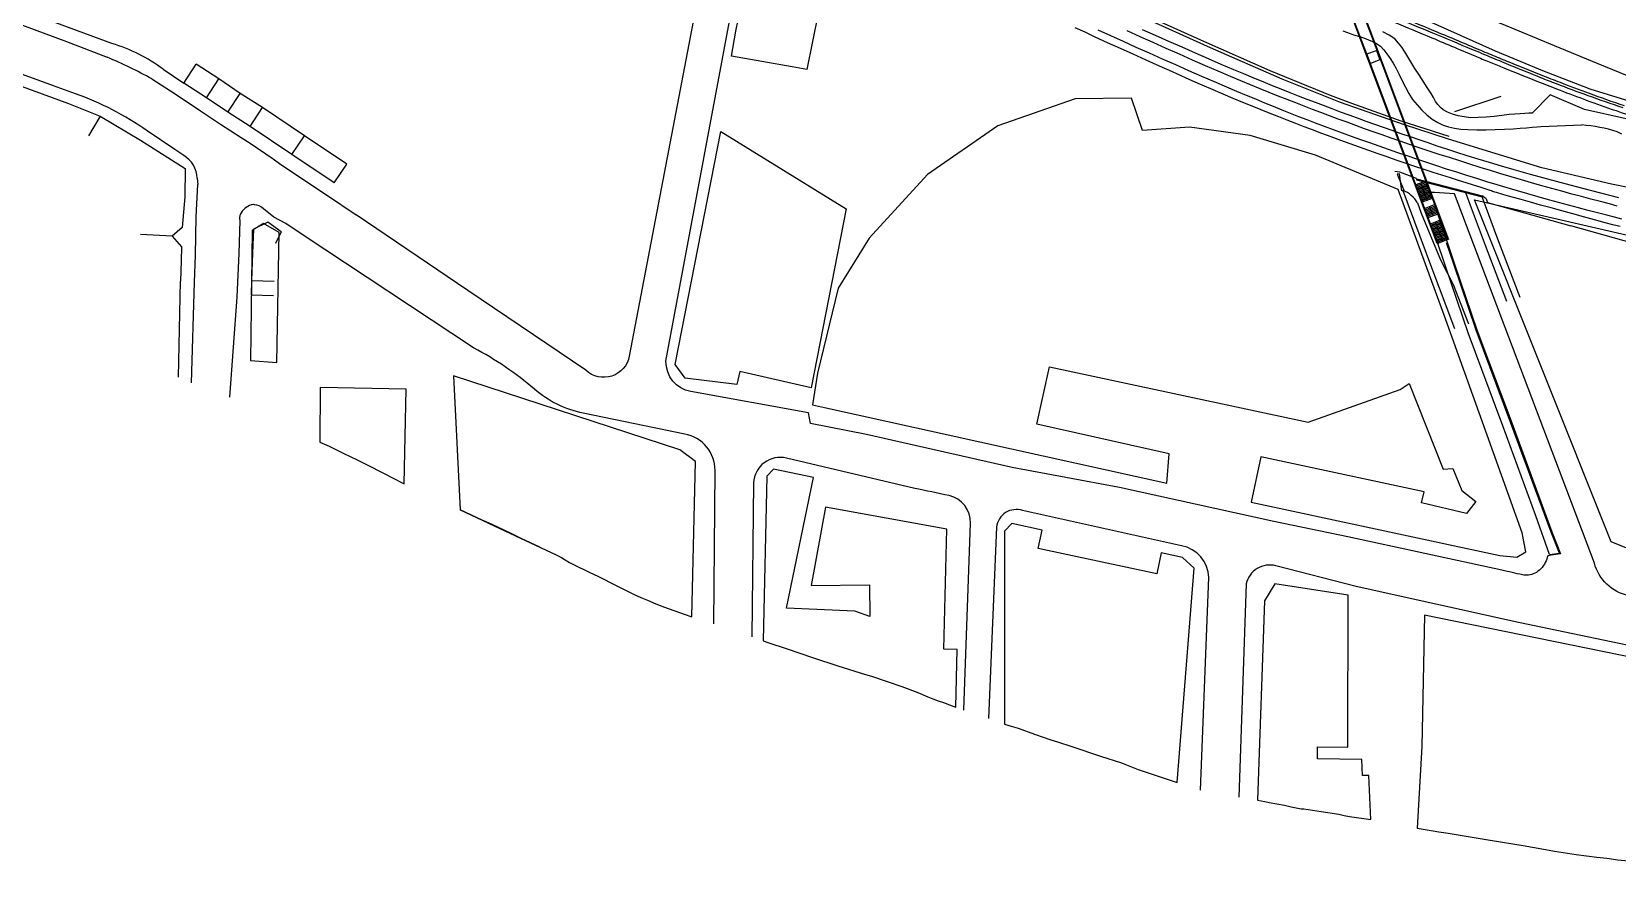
# Model space of a CAD drawing. Header units: metres. Extents: x 320405 to 332543, y 7395686 to 7410003.
# Drawn here: x 326062.8 to 326414.9, y 7397212.5 to 7397398.7 of the extents above; entities that cross this region are included whole.
import ezdxf

# ---------------------------------------------------------------- set-up
doc = ezdxf.new("R2010")
doc.units = ezdxf.units.M
doc.header["$LTSCALE"] = 10
doc.header["$MEASUREMENT"] = 0
doc.linetypes.add('CONTINUO', pattern=[0])
doc.linetypes.add('DASHDOT', pattern=[1, 0.5, -0.25, 0, -0.25])
for name, color, linetype in [('Ciclovia', 45, 'Continuous'), ('Edificações', 30, 'Continuous'), ('T-ALAMBRADO', 30, 'CERCA_ALA'), ('T-ALINHAMENTOINDEFINIDO', 45, 'DASHDOT'), ('T-CERCA-ARAME', 252, 'CERCA_AR'), ('T-ESCADA', 45, 'CONTINUO'), ('T-GUIA', 230, 'Continuous'), ('T-MURETA', 45, 'CONTINUO'), ('T-MURO', 30, 'CONTINUO'), ('T-PASSEIO', 45, 'CONTINUO'), ('T-PORTAO', 45, 'CONTINUO'), ('T-TAPUME', 252, 'CERCA_MAD'), ('T-TRILHO', 20, 'CONTINUO'), ('Vias Primárias', 230, 'Continuous')]:
    doc.layers.add(name, color=color, linetype=linetype)
doc.styles.get("Standard").update_dxf_attribs({"font": 'arial.ttf'})
doc.linetypes.add('CERCA_ALA', pattern='A,0.5,-0.1,["XX",Standard,S=0.1,R=0,X=-0.1,Y=-0.05],0', length=0.6)
doc.linetypes.add('CERCA_AR', pattern='A,0.5,-0.1,["X",Standard,S=0.1,R=0,X=-0.1,Y=-0.05],0', length=0.6)
doc.linetypes.add('CERCA_MAD', pattern='A,0.5,-0.1,["//",Standard,S=0.1,R=0,X=-0.1,Y=-0.05],-0.1', length=0.7)

# ---------------------------------------------------------------- blocks, each defined once
blk = doc.blocks.new('topografia ÁGUA BRANCA - LAPA_X')
at = {"layer": 'T-ALAMBRADO', "linetype": 'CONTINUO', "ltscale": 5, "flags": 128}
for points in [[(153756.01, 253214.09), (153735.24, 253220.44)], [(153771.49, 253210.54), (153756.01, 253214.09)], [(153782.84, 253208.22), (153771.49, 253210.54)]]:
    blk.add_lwpolyline(points, dxfattribs=at)
at = {"layer": 'T-ALINHAMENTOINDEFINIDO', "linetype": 'Continuous', "ltscale": 5, "flags": 128}
for points in [[(153753.8, 253226.26), (153753.08, 253226.22), (153752.21, 253226.17), (153751.18, 253226.11), (153750.01, 253226.03), (153748.69, 253225.94), (153747.07, 253225.73), (153745.36, 253225.52), (153743.61, 253225.35), (153741.86, 253225.23), (153740.16, 253225.19), (153738.72, 253225.37), (153737.39, 253225.64), (153736.17, 253226), (153735.06, 253226.45), (153734.09, 253226.97), (153733.44, 253227.5), (153732.89, 253228.12), (153732.38, 253228.83), (153731.89, 253229.65), (153731.37, 253230.59), (153730.53, 253231.88), (153729.63, 253233.27), (153728.71, 253234.7), (153727.78, 253236.15), (153726.87, 253237.56), (153726.21, 253238.72), (153725.56, 253239.8), (153724.88, 253240.82), (153724.14, 253241.77), (153723.31, 253242.66), (153722.03, 253243.5), (153720.67, 253244.28)], [(153711.77, 253244.42), (153712.59, 253244.12), (153713.38, 253243.85), (153714.14, 253243.6), (153714.91, 253243.35), (153715.68, 253243.09), (153716.57, 253242.81), (153717.47, 253242.49), (153718.37, 253242.1), (153719.25, 253241.62), (153720.11, 253241.05), (153720.85, 253240.26), (153721.56, 253239.35), (153722.26, 253238.35), (153722.94, 253237.26), (153723.62, 253236.08), (153724.29, 253234.75), (153724.97, 253233.37), (153725.68, 253231.97), (153726.45, 253230.59), (153727.28, 253229.24), (153728.27, 253228.02), (153729.33, 253226.87), (153730.46, 253225.83), (153731.64, 253224.9), (153732.87, 253224.1), (153734.05, 253223.56), (153735.29, 253223.15), (153736.6, 253222.86), (153738.02, 253222.67), (153739.55, 253222.56), (153741.53, 253222.51), (153743.58, 253222.53), (153745.64, 253222.58), (153747.67, 253222.68), (153749.61, 253222.79), (153751.19, 253222.9), (153752.61, 253223), (153753.86, 253223.11), (153754.91, 253223.21), (153755.77, 253223.29)]]:
    blk.add_lwpolyline(points, dxfattribs=at)
at = {"layer": 'T-CERCA-ARAME', "ltscale": 5, "flags": 128}
blk.add_lwpolyline([(153736.63, 253226.55), (153746.91, 253230)], dxfattribs=at)
at = {"layer": 'T-ESCADA', "ltscale": 5}
for p, q in [((153730.24, 253211.1), (153728.01, 253210.26)), ((153730.35, 253210.8), (153728.13, 253209.96)), ((153730.46, 253210.53), (153728.23, 253209.69)), ((153730.56, 253210.25), (153728.33, 253209.42)), ((153730.66, 253209.98), (153728.44, 253209.15)), ((153730.76, 253209.71), (153728.54, 253208.87)), ((153730.87, 253209.44), (153728.64, 253208.6)), ((153730.97, 253209.17), (153728.74, 253208.33)), ((153730.57, 253206.85), (153729.13, 253210.68)), ((153729.13, 253210.68), (153729.14, 253210.46)), ((153729.13, 253210.68), (153729.27, 253210.51)), ((153731.07, 253208.9), (153728.84, 253208.06)), ((153731.18, 253208.63), (153728.95, 253207.79)), ((153731.28, 253208.36), (153729.05, 253207.52)), ((153731.38, 253208.09), (153729.15, 253207.25)), ((153731.49, 253207.82), (153729.25, 253206.97)), ((153731.59, 253207.54), (153729.35, 253206.7)), ((153731.69, 253207.27), (153729.46, 253206.43)), ((153729.98, 253205.05), (153732.21, 253205.91)), ((153730.08, 253204.76), (153732.33, 253205.61)), ((153730.19, 253204.47), (153732.44, 253205.32)), ((153730.3, 253204.17), (153732.55, 253205.03)), ((153730.41, 253203.88), (153732.66, 253204.74)), ((153730.52, 253203.59), (153732.77, 253204.45)), ((153730.63, 253203.3), (153732.88, 253204.15)), ((153730.75, 253203.01), (153732.99, 253203.86)), ((153731.86, 253203.43), (153731.08, 253205.47)), ((153731.08, 253205.47), (153731.09, 253205.25)), ((153731.08, 253205.47), (153731.22, 253205.3)), ((153731.26, 253201.64), (153733.51, 253202.49)), ((153731.36, 253201.37), (153733.62, 253202.22)), ((153731.47, 253201.1), (153733.72, 253201.95)), ((153731.57, 253200.82), (153733.82, 253201.68)), ((153731.67, 253200.55), (153733.92, 253201.41)), ((153731.78, 253200.28), (153734.03, 253201.14)), ((153731.88, 253200.01), (153734.13, 253200.87)), ((153731.98, 253199.74), (153734.23, 253200.6)), ((153732.09, 253199.47), (153734.34, 253200.33)), ((153732.19, 253199.2), (153734.44, 253200.05)), ((153732.29, 253198.93), (153734.54, 253199.78)), ((153734.03, 253197.71), (153732.38, 253202.06)), ((153732.38, 253202.06), (153732.39, 253201.84)), ((153732.38, 253202.06), (153732.52, 253201.89)), ((153732.4, 253198.66), (153734.65, 253199.51)), ((153732.5, 253198.38), (153734.75, 253199.24)), ((153732.6, 253198.11), (153734.85, 253198.97)), ((153732.71, 253197.84), (153734.96, 253198.7)), ((153732.81, 253197.57), (153735.06, 253198.43)), ((153735.17, 253198.13), (153732.9, 253197.3))]:
    blk.add_line(p, q, dxfattribs=at)
at = {"layer": 'T-GUIA', "ltscale": 5, "flags": 128}
for points in [[(153773.78, 253221.61), (153772.73, 253222.16)], [(153474.3, 253215.58), (153476.02, 253214.38)], [(153728.42, 253206.29), (153729.24, 253204)], [(153739.03, 253208.62), (153740.79, 253204)], [(153729.24, 253204), (153733.52, 253193.67)], [(153740.79, 253204), (153743.41, 253196.91)], [(153743.41, 253196.91), (153748.22, 253184.48)], [(153733.52, 253193.67), (153736.39, 253188.16)], [(153736.39, 253188.16), (153739.78, 253179.46)]]:
    blk.add_lwpolyline(points, dxfattribs=at)
at = {"layer": 'T-GUIA', "ltscale": 5}
blk.add_arc((153723.2, 253203.32), 6, 29.6521, 71.0452, dxfattribs=at)
at = {"layer": 'T-MURETA', "ltscale": 5, "flags": 128}
for points in [[(153732.9, 253197.3), (153722.06, 253226.08), (153717.47, 253238.29), (153711.47, 253254.1), (153706.68, 253266.7), (153700.12, 253284.15), (153694.46, 253299.03), (153677.13, 253304.35)], [(153678.08, 253307.41), (153696.05, 253301.85), (153702.35, 253284.99), (153709.79, 253265.28), (153713.64, 253255.05), (153719.68, 253239.18), (153724.3, 253226.9), (153730.24, 253211.1), (153735.17, 253198.13)], [(153678.13, 253307.56), (153696.17, 253301.97), (153702.49, 253285.04), (153709.93, 253265.34), (153713.78, 253255.11), (153719.82, 253239.23), (153724.44, 253226.95), (153730.38, 253211.15), (153735.31, 253198.18)], [(153732.75, 253197.24), (153721.92, 253226.02), (153717.33, 253238.24), (153711.33, 253254.05), (153706.54, 253266.64), (153699.98, 253284.1), (153694.35, 253298.91), (153677.08, 253304.2)], [(153728.2, 253211.63), (153742.76, 253207.86)], [(153728.2, 253211.63), (153728.2, 253211.43)], [(153728.2, 253211.43), (153742.74, 253207.66)]]:
    blk.add_lwpolyline(points, dxfattribs=at)
at = {"layer": 'T-MURETA'}
for points in [[(153742.76, 253207.86), (153742.74, 253207.66)], [(153743.63, 253207.18), (153742.76, 253207.86)]]:
    blk.add_lwpolyline(points, dxfattribs=at)
at = {"layer": 'T-MURO', "flags": 128}
for points in [[(153438.45, 253241.13), (153429.42, 253244.48), (153420.01, 253247.95), (153416.17, 253249.39), (153403.31, 253254.2), (153390.23, 253259.07), (153379.69, 253262.79), (153363.41, 253268.87)], [(153449.86, 253235.45), (153454.46, 253232.37)], [(153454.46, 253232.37), (153457.15, 253236.58)], [(153490.66, 253214.48), (153481.22, 253220.75), (153471.93, 253226.96), (153466.98, 253230.12), (153462.24, 253233.33), (153457.15, 253236.58)], [(153414.25, 253221.58), (153414.94, 253232.87), (153428.87, 253227.77), (153435.86, 253224.98)], [(153487.89, 253210.31), (153478.44, 253216.59), (153469.2, 253222.77), (153464.23, 253225.94), (153459.49, 253229.15), (153454.46, 253232.37)], [(153459.49, 253229.15), (153462.24, 253233.33)], [(153464.23, 253225.94), (153466.98, 253230.12)], [(153469.2, 253222.77), (153471.93, 253226.96)], [(153435.86, 253224.98), (153433.32, 253220.67)], [(153478.44, 253216.59), (153481.22, 253220.75)], [(153487.89, 253210.31), (153490.66, 253214.48)], [(153451.94, 253198.36), (153444.91, 253198.76)], [(153476.12, 253199.37), (153473.14, 253201.55), (153469.94, 253199.97), (153469.73, 253194.62), (153469.54, 253188.6), (153469.44, 253185.41)], [(153476.12, 253199.37), (153474.82, 253196.8)], [(153451.94, 253198.36), (153454, 253196.03), (153453.91, 253192.9), (153453.75, 253188.42)], [(153469.54, 253188.6), (153474.54, 253188.44)], [(153469.44, 253185.41), (153474.44, 253185.25)]]:
    blk.add_lwpolyline(points, dxfattribs=at)
at = {"layer": 'T-MURO', "ltscale": 5}
for points in [[(153635.34, 253263.07), (153642.08, 253259.99), (153655.56, 253253.63), (153670.58, 253246.66), (153680.81, 253242.09), (153695.53, 253235.61), (153708.99, 253230.14), (153713.71, 253228.39), (153724.67, 253224.49), (153735.31, 253221.11)], [(153682.36, 253240.66), (153661.07, 253250.23)], [(153698.28, 253233.66), (153682.36, 253240.66)], [(153711.24, 253228.51), (153698.28, 253233.66)], [(153725.23, 253223.71), (153711.24, 253228.51)], [(153735.24, 253220.44), (153725.23, 253223.71)], [(153743.63, 253207.18), (153743.96, 253206.41)], [(153743.96, 253206.41), (153752.17, 253204.11)], [(153752.17, 253204.11), (153762.49, 253201.24)], [(153779.08, 253196.61), (153762.49, 253201.24)]]:
    blk.add_lwpolyline(points, dxfattribs=at)
at = {"layer": 'T-MURO'}
blk.add_lwpolyline([(153723.38, 253213.3), (153724.41, 253213.16), (153728.07, 253211.8)], dxfattribs=at)
at = {"layer": 'T-MURO', "ltscale": 5, "flags": 128}
for points in [[(153725.15, 253209), (153731.54, 253191.91)], [(153746.27, 253198.22), (153742.74, 253207.66)], [(153751.24, 253185.29), (153746.27, 253198.22)], [(153731.54, 253191.91), (153736.7, 253178.42)]]:
    blk.add_lwpolyline(points, dxfattribs=at)
at = {"layer": 'T-MURO'}
blk.add_arc((153428.53, 253206.92), 35.62, 53.2246, 73.8294, dxfattribs=at)
at = {"layer": 'T-PASSEIO', "ltscale": 5}
for points in [[(153713.46, 253263.82), (153718.83, 253264.42), (153722.38, 253254.85), (153746.93, 253246.15), (153758.65, 253241.27), (153768.41, 253237.28), (153783.41, 253231.16), (153790.4, 253228.83), (153811.65, 253224.79), (153825.25, 253223.09), (153824.93, 253220.16), (153822.09, 253220.92), (153821.56, 253218.78), (153809.88, 253220.5), (153789.17, 253224.88), (153782.57, 253226.71), (153766.66, 253231.57), (153756.15, 253235.64), (153745.65, 253239.98), (153717.33, 253252.71)], [(153717.12, 253239.34), (153719.23, 253240.12), (153720, 253238.02), (153717.89, 253237.24)]]:
    blk.add_lwpolyline(points, close=True, dxfattribs=at)
blk.add_lwpolyline([(153851.05, 253211.88), (153850.91, 253211.3), (153846.22, 253211.98), (153832.97, 253213.65), (153822.91, 253214.52), (153810.95, 253215.51), (153798.35, 253218.5), (153786.15, 253221.26), (153774.72, 253225.02), (153765.46, 253227.1), (153757.8, 253230.35), (153753.8, 253226.26)], dxfattribs=at)
at = {"layer": 'T-PASSEIO', "ltscale": 5, "flags": 128}
blk.add_lwpolyline([(153755.77, 253223.29), (153764.85, 253223.65)], dxfattribs=at)
at = {"layer": 'T-PASSEIO', "ltscale": 5}
blk.add_arc((153762.14, 253187.69), 36.06, 72.9122, 85.6813, dxfattribs=at)
at = {"layer": 'T-PORTAO', "ltscale": 5, "flags": 128}
blk.add_lwpolyline([(153724.38, 253212.74), (153723.9, 253212.61), (153725.39, 253209.06), (153724.91, 253208.93)], close=True, dxfattribs=at)
at = {"layer": 'T-TAPUME', "flags": 128}
blk.add_lwpolyline([(153435.86, 253224.98), (153444.85, 253219.7), (153454.74, 253213.43), (153454.67, 253207.16), (153454.09, 253200.3), (153451.94, 253198.36)], dxfattribs=at)
at = {"layer": 'T-TRILHO', "ltscale": 5}
for points in [[(153773.39, 253201.1), (153771.77, 253201.51), (153770.1, 253201.95), (153767.72, 253202.59), (153765.3, 253203.24), (153762.87, 253203.9), (153760.45, 253204.56), (153758.07, 253205.21), (153755.75, 253205.85), (153753.52, 253206.47), (153751.4, 253207.06), (153749.41, 253207.62), (153747.59, 253208.13), (153746.9, 253208.32), (153746.35, 253208.47), (153745.93, 253208.59), (153745.6, 253208.69), (153745.32, 253208.78), (153745.07, 253208.86), (153744.81, 253208.95), (153744.5, 253209.06), (153744.12, 253209.19), (153743.63, 253209.36), (153742.28, 253209.77), (153740.8, 253210.23), (153739.2, 253210.73), (153737.49, 253211.27), (153735.69, 253211.83), (153733.81, 253212.43), (153731.86, 253213.06), (153729.84, 253213.71), (153727.78, 253214.38), (153725.68, 253215.08), (153723.68, 253215.76), (153721.66, 253216.46), (153719.62, 253217.17), (153717.56, 253217.89), (153715.49, 253218.62), (153713.41, 253219.37), (153711.33, 253220.13), (153709.24, 253220.89), (153707.15, 253221.66), (153705.07, 253222.44), (153703.21, 253223.14), (153701.34, 253223.85), (153699.46, 253224.57), (153697.56, 253225.3), (153695.63, 253226.06), (153693.66, 253226.85), (153691.65, 253227.67), (153689.57, 253228.52), (153687.43, 253229.41), (153685.21, 253230.34), (153682.48, 253231.52), (153679.68, 253232.73), (153676.83, 253233.98), (153673.94, 253235.26), (153671.03, 253236.55), (153668.12, 253237.85), (153665.22, 253239.15), (153662.36, 253240.44), (153659.53, 253241.72), (153656.78, 253242.98), (153654.52, 253244.02), (153652.34, 253245.03)], [(153772.77, 253205.66), (153771.04, 253206.11), (153769, 253206.63), (153766.91, 253207.17), (153764.79, 253207.73), (153762.63, 253208.31), (153760.45, 253208.9), (153758.23, 253209.51), (153755.99, 253210.14), (153753.74, 253210.77), (153751.46, 253211.42), (153749.18, 253212.09), (153746.89, 253212.77), (153744.6, 253213.47), (153742.31, 253214.17), (153740.03, 253214.89), (153737.75, 253215.61), (153735.48, 253216.33), (153733.23, 253217.06), (153730.99, 253217.79), (153728.78, 253218.53), (153726.59, 253219.26), (153724.55, 253219.95), (153722.53, 253220.65), (153720.54, 253221.34), (153718.56, 253222.03), (153716.6, 253222.73), (153714.65, 253223.43), (153712.72, 253224.14), (153710.78, 253224.85), (153708.85, 253225.57), (153706.92, 253226.3), (153705.07, 253226.99), (153703.2, 253227.69), (153701.32, 253228.41), (153699.4, 253229.16), (153697.45, 253229.92), (153695.45, 253230.71), (153693.4, 253231.54), (153691.29, 253232.4), (153689.12, 253233.29), (153686.86, 253234.24), (153684.1, 253235.42), (153681.28, 253236.64), (153678.4, 253237.89), (153675.49, 253239.17), (153672.56, 253240.45), (153669.64, 253241.75), (153666.73, 253243.05), (153663.86, 253244.33)], [(153773.77, 253202.74), (153772.13, 253203.16), (153770.45, 253203.6), (153768.39, 253204.13), (153766.29, 253204.68), (153764.13, 253205.24), (153761.94, 253205.83), (153759.72, 253206.43), (153757.47, 253207.04), (153755.2, 253207.67), (153752.91, 253208.32), (153750.6, 253208.97), (153748.3, 253209.64), (153746.05, 253210.31), (153743.8, 253211), (153741.56, 253211.69), (153739.32, 253212.39), (153737.09, 253213.09), (153734.86, 253213.81), (153732.65, 253214.52), (153730.45, 253215.25), (153728.27, 253215.97), (153726.1, 253216.7), (153724, 253217.41), (153721.92, 253218.12), (153719.86, 253218.84), (153717.8, 253219.56), (153715.77, 253220.28), (153713.74, 253221.01), (153711.73, 253221.74), (153709.73, 253222.48), (153707.73, 253223.22), (153705.74, 253223.97), (153703.9, 253224.67), (153702.05, 253225.37), (153700.19, 253226.1), (153698.3, 253226.84), (153696.39, 253227.6), (153694.43, 253228.39), (153692.43, 253229.21), (153690.36, 253230.06), (153688.22, 253230.95), (153686.01, 253231.89), (153683.26, 253233.07), (153680.45, 253234.29), (153677.58, 253235.54), (153674.67, 253236.81), (153671.75, 253238.1), (153668.82, 253239.4), (153665.91, 253240.7), (153663.04, 253241.98), (153660.21, 253243.26), (153657.46, 253244.5)], [(153773.13, 253207.47), (153769.14, 253208.49), (153765.14, 253209.53), (153761.19, 253210.57), (153757.3, 253211.61), (153753.51, 253212.63), (153749.85, 253213.64), (153747.03, 253214.45), (153744.36, 253215.24), (153741.83, 253216.01), (153739.41, 253216.76), (153737.1, 253217.49), (153734.9, 253218.2), (153732.77, 253218.9), (153730.72, 253219.59), (153728.74, 253220.27), (153726.8, 253220.95), (153724.77, 253221.63), (153722.78, 253222.31), (153720.82, 253222.99), (153718.88, 253223.67), (153716.96, 253224.35), (153715.06, 253225.04), (153713.17, 253225.73), (153711.28, 253226.42), (153709.4, 253227.13), (153707.51, 253227.84), (153705.68, 253228.52), (153703.83, 253229.22), (153701.96, 253229.94), (153700.06, 253230.68), (153698.12, 253231.45), (153696.13, 253232.24), (153694.08, 253233.06), (153691.98, 253233.93), (153689.8, 253234.83), (153687.54, 253235.77), (153684.76, 253236.96), (153681.92, 253238.19), (153679.02, 253239.45), (153676.09, 253240.73), (153673.14, 253242.03), (153670.19, 253243.33), (153667.27, 253244.63)]]:
    blk.add_lwpolyline(points, dxfattribs=at)
for points in [[(153774.04, 253227.44, -0.007768), (153766.25, 253230.14, -0.002841), (153759.2, 253232.75, -0.005741), (153755.73, 253234.11, -0.000802), (153749.16, 253236.77, -0.001283), (153745.05, 253238.46, -0.000247), (153740.42, 253240.38, 0.000132), (153731.77, 253243.96, 0.000612), (153715.1, 253250.83, 0.008204), (153713.85, 253251.32, 0.010091), (153713.61, 253251.41, -0.006808), (153713.25, 253251.53, -0.011901), (153711.89, 253252.05, -0.001766), (153702.88, 253255.82, -0.00175), (153692.7, 253260.15, -0.003156), (153687.08, 253262.6, -0.006309), (153682.82, 253264.56, -0.005417), (153677.91, 253266.96, -0.006491), (153671.57, 253270.24, -0.006872), (153665.67, 253273.51, -0.001767), (153663.24, 253274.9, 0.000434), (153653.39, 253280.61, 0.002321), (153649.74, 253282.69, 0.00114), (153642.28, 253286.89)], [(153642.57, 253287.42, -0.001666), (153650.04, 253283.24, -0.003359), (153653.73, 253281.12, -0.000637), (153663.31, 253275.53, 0.002384), (153665.87, 253274.04, 0.007228), (153672.44, 253270.41, 0.00844), (153678.16, 253267.47, 0.0051), (153682.93, 253265.18, 0.005592), (153687.33, 253263.18, 0.001989), (153692.13, 253261.09, 0.00088), (153703.01, 253256.43, 0.001973), (153712.3, 253252.51, 0.016741), (153713.41, 253252.09, 0.018368), (153713.75, 253251.99, -0.018828), (153714.09, 253251.88, -0.014804), (153715.61, 253251.31, -0.00136), (153731.9, 253244.58, -0.000468), (153741.47, 253240.58, 0.001207), (153745.18, 253239.03, 0.002254), (153748.6, 253237.64, 0.001053), (153755.94, 253234.7, 0.003739), (153760.01, 253233.11, 0.002375), (153766.44, 253230.7, 0.009082), (153774.26, 253227.97, 0.008986)], [(153714.53, 253249.98, -0.001363), (153731.52, 253242.94, -0.000515), (153741.58, 253238.73, 0.001699), (153744.63, 253237.46, 0.002725), (153747.54, 253236.28, 0.001003), (153755.46, 253233.13, 0.002773), (153760.01, 253231.36, 0.002178), (153765.84, 253229.17, 0.00951), (153772.44, 253226.85, 0.006704), (153781.9, 253223.88, 0.00414)]]:
    blk.add_lwpolyline(points, format="xyb", dxfattribs=at)
at = {"layer": 'Vias Primárias', "ltscale": 5, "flags": 128}
for points in [[(153430.38, 253229.99), (153425.52, 253231.73), (153415.56, 253235.34), (153407.71, 253238.25), (153395.43, 253242.9), (153386.62, 253246.11), (153362.23, 253255), (153355.97, 253257.42), (153335.48, 253264.89), (153332.1, 253266.14)], [(153362.15, 253265.94), (153374.8, 253261.27), (153387.48, 253256.64), (153402.89, 253251), (153415.26, 253246.46), (153418.61, 253245.16), (153428.39, 253241.56), (153437.4, 253238.08)], [(153447.32, 253233.29), (153452.54, 253229.96), (153458.15, 253226.23), (153462.63, 253223.3), (153467.2, 253220.3), (153469.18, 253219.04), (153474.3, 253215.58)], [(153454.43, 253216.3), (153452.47, 253217.66), (153446.31, 253221.78)], [(153476.02, 253214.38), (153486.18, 253207.6), (153492.77, 253203.22)], [(153456.9, 253188.2), (153457.08, 253194.18), (153457.26, 253202.69), (153457.62, 253209.87)], [(153457.41, 253211.26), (153457.62, 253209.87)], [(153480.97, 253198.67), (153477.12, 253201.23), (153474.45, 253202.68), (153472.16, 253204.52)], [(153466.89, 253201.89), (153466.74, 253194.58), (153466.29, 253184.91)]]:
    blk.add_lwpolyline(points, dxfattribs=at)
at = {"layer": 'Vias Primárias', "ltscale": 5}
for centre, radius, start, end in [((153404.45, 253157.18), 87.35, 60.6072, 67.8357), ((153406.73, 253164.55), 69.58, 55.3261, 70.1306), ((153451.47, 253211.14), 5.94, 1.1166, 60.126), ((153469.77, 253202.29), 2.91, 160.372, 187.89), ((153471.01, 253201.13), 4.52, 110.5284, 151.8528), ((153469.91, 253203.33), 2.09, 83.5112, 103.5073), ((153469.98, 253202.3), 3.11, 45.6115, 86.8191)]:
    blk.add_arc(centre, radius, start, end, dxfattribs=at)

msp = doc.modelspace()

# ---------------------------------------------------------------- linework, layer by layer
at = {"layer": 'Ciclovia'}
msp.add_lwpolyline([(326399.86, 7397282.61), (326396.77, 7397291.19), (326389.47, 7397311.2), (326381.75, 7397331.83), (326376.8, 7397346.48), (326374.73, 7397352.58)], dxfattribs=at)
msp.add_lwpolyline([(326399.86, 7397282.61, 0.004594), (326402.02, 7397282.95), (326400.18, 7397287.59), (326391.25, 7397311.83), (326383.52, 7397332.46), (326378.58, 7397347.08), (326376.96, 7397351.88)], format="xyb", dxfattribs=at)
at = {"layer": 'Edificações'}
for points in [[(326231.67, 7397390.9), (326218.18, 7397393.29), (326219.16, 7397398.84), (326223.33, 7397419.08), (326225.12, 7397418.71), (326227.55, 7397430.5), (326251.37, 7397418.95), (326250.5, 7397413.6), (326240, 7397415.3), (326234.92, 7397390.34)], [(326238.89, 7397315.25), (326314.87, 7397298.48), (326315.37, 7397304.98), (326285.99, 7397311.6), (326288.85, 7397324.32), (326346.27, 7397312.06), (326366.66, 7397319.3), (326368.66, 7397320.59), (326376.23, 7397301.6), (326378.34, 7397301.73), (326380.38, 7397296.84), (326383.48, 7397294.42), (326381.41, 7397291.76), (326371.39, 7397294.11), (326371.97, 7397296.57), (326335.72, 7397304.34), (326333.56, 7397294.25), (326388.82, 7397282.41), (326392.59, 7397282.03), (326394.57, 7397283.26), (326393.77, 7397287.47), (326376.43, 7397335.79), (326366.24, 7397363.68), (326347.91, 7397371.3), (326333.4, 7397375.7), (326319.89, 7397377.5), (326309.45, 7397376.81), (326307.05, 7397384.01), (326294.54, 7397383.81), (326277.33, 7397377.81), (326261.71, 7397367), (326248.8, 7397352.88), (326241.88, 7397341.76), (326237.28, 7397322.89), (326236.17, 7397315.84)], [(326235.91, 7397319.64), (326220.06, 7397323.29), (326219.38, 7397320.38), (326207.93, 7397321.81), (326205.68, 7397324.84), (326215.83, 7397376.6), (326243.66, 7397359.38)], [(326500, 7397271.11), (326455.07, 7397271.6), (326447.66, 7397271.77), (326413.53, 7397285.46), (326383.21, 7397361.41), (326457.56, 7397344.23), (326489.03, 7397339.62), (326495.79, 7397294.81)], [(326117.25, 7397325.31), (326117.78, 7397354.16), (326114.32, 7397356.15), (326111.8, 7397354.58), (326111.39, 7397325.72)], [(326209.41, 7397268.77), (326210.22, 7397303.3), (326206.71, 7397305.89), (326156.5, 7397322.28), (326157.94, 7397292.59), (326175.67, 7397284.25), (326171.53, 7397286.19), (326169.28, 7397287.27), (326165.04, 7397289.28), (326163.23, 7397290.11), (326162.85, 7397290.29), (326157.94, 7397292.55), (326166.8, 7397288.42), (326179.26, 7397282.56), (326180.44, 7397281.95), (326181.3, 7397281.44), (326182.25, 7397280.86), (326184.02, 7397279.99), (326185.71, 7397279.19), (326186.59, 7397278.73), (326188.68, 7397277.78), (326192.62, 7397275.76), (326196.57, 7397273.74), (326198.07, 7397273.11), (326199.57, 7397272.47), (326201.44, 7397271.72), (326203.32, 7397270.96), (326207.69, 7397269.39)], [(326145.54, 7397298.33), (326145.97, 7397319.37), (326126.89, 7397319.75), (326126.77, 7397307.55), (326128.87, 7397306.66), (326131.99, 7397305.17), (326135.11, 7397303.68), (326136.87, 7397302.8), (326138.62, 7397301.92), (326139.62, 7397301.39), (326141.24, 7397300.57), (326142.95, 7397299.66)], [(326267.98, 7397248.75), (326268.29, 7397261.52), (326265.37, 7397261.6), (326266.03, 7397288.28), (326239.07, 7397293.17), (326235.92, 7397275.77), (326248.84, 7397275.91), (326248.92, 7397268.88), (326245.56, 7397270.09), (326230.43, 7397270.75), (326236.45, 7397299.75), (326227.54, 7397301.6), (326226.02, 7397300.03), (326225.23, 7397263.49), (326226.3, 7397263.12), (326230.58, 7397261.67), (326236.18, 7397259.78), (326241.78, 7397257.89), (326247.93, 7397255.96), (326249.32, 7397255.64), (326256, 7397253.33), (326259.57, 7397251.99), (326261.78, 7397251.02), (326262.9, 7397250.56), (326264.07, 7397250.16), (326265.25, 7397249.76), (326266.61, 7397249.25)], [(326360.16, 7397223.76), (326359.73, 7397233.59), (326358.32, 7397233.53), (326358.16, 7397237.12), (326348.29, 7397237.27), (326348.33, 7397239.95), (326355.07, 7397239.85), (326355.14, 7397273.64), (326338.85, 7397276.14), (326336.56, 7397272.34), (326335, 7397228.06), (326336.6, 7397227.78), (326337.59, 7397227.6), (326340.99, 7397226.99), (326342.49, 7397226.58), (326344.66, 7397226.2), (326345.25, 7397226.13), (326349.17, 7397225.54), (326353.08, 7397224.95), (326354.25, 7397224.71), (326355.42, 7397224.47)]]:
    msp.add_lwpolyline(points, close=True, dxfattribs=at)
for points in [[(326095.4, 7397322.02), (326095.84, 7397343.35)], [(326308.52, 7397234.92), (326317.17, 7397232.04), (326320.96, 7397279.62), (326318.33, 7397281.98), (326313.6, 7397283), (326312.61, 7397278.35), (326286.29, 7397283.98), (326287.16, 7397288.05), (326280.43, 7397289.49), (326278.83, 7397287.81), (326278.8, 7397244.96), (326280.31, 7397244.53), (326281.82, 7397244.1), (326285.48, 7397242.78), (326289.14, 7397241.45), (326290.6, 7397241.02), (326293.77, 7397239.97), (326300.14, 7397237.88), (326304.8, 7397236.4), (326306.66, 7397235.66), (326308.52, 7397234.92)], [(326427.05, 7397213.7), (326434.45, 7397213.02), (326433.39, 7397256.64), (326372.07, 7397269.16), (326371.49, 7397240.01), (326370.48, 7397221.88), (326373.59, 7397221.33), (326375.29, 7397221.06), (326377.33, 7397220.76), (326386.68, 7397219.22), (326393.98, 7397217.99), (326398.16, 7397217.27), (326400.97, 7397216.79), (326402.83, 7397216.44), (326405.73, 7397216), (326410.35, 7397215.44), (326412.56, 7397215.2), (326415.01, 7397214.84), (326417.27, 7397214.63), (326418.86, 7397214.52), (326419.99, 7397214.31), (326420.59, 7397214.24), (326423.82, 7397213.97), (326427.05, 7397213.7)]]:
    msp.add_lwpolyline(points, dxfattribs=at)
at = {"layer": 'Vias Primárias'}
for points in [[(326213.33, 7397422.37, -0.083039), (326213.27, 7397419.62), (326195.51, 7397326.7, -0.589832), (326185.87, 7397323.54), (326159.63, 7397341.3), (326134.88, 7397358.09)], [(326417.4, 7397273.53, -0.28989), (326409.81, 7397280.74), (326378.73, 7397362.76), (326374.32, 7397362.99), (326373.39, 7397363.04), (326378.77, 7397347.14), (326383.71, 7397332.53), (326391.44, 7397311.9), (326400.36, 7397287.66), (326402.3, 7397282.8, -0.0044), (326400.22, 7397282.47), (326399.46, 7397282.38, -0.048891), (326398.89, 7397280.86, -0.162289), (326396.55, 7397278.47, -0.176651), (326393.8, 7397278.12, 0.002442), (326389.28, 7397279.13), (326355.07, 7397286.58), (326338.62, 7397289.99), (326304.38, 7397297.51), (326280.53, 7397301.93), (326248.16, 7397309.27), (326235.73, 7397311.71), (326235.3, 7397314.1), (326209.19, 7397318.81, -0.367944), (326203.66, 7397325.55), (326220.66, 7397416.54)], [(326214.29, 7397267.25), (326214.56, 7397301.28, 0.367004), (326207.81, 7397309.37), (326185.28, 7397314.03, -0.126796), (326174.44, 7397319.35, 0.056101), (326160.95, 7397328.51), (326123.08, 7397353.56), (326123.08, 7397353.56)], [(326269.82, 7397248.1), (326271.26, 7397289.58, 0.361884), (326266.51, 7397295.72, 0.005649), (326258.88, 7397297.3), (326230.39, 7397304.05, 0.468746), (326223.11, 7397298.59), (326222.72, 7397264.34)], [(326322.37, 7397230.31), (326324.17, 7397277.5, 0.358248), (326318.14, 7397284.57), (326282.84, 7397292.39, 0.477338), (326277.05, 7397288.74), (326275.26, 7397246.2)], [(326439.57, 7397212.52), (326438.9, 7397250.61), (326436.69, 7397250.74), (326436.77, 7397253.59, 0.382899), (326432.3, 7397259.33), (326392.92, 7397267.55), (326356.94, 7397275.51), (326339.05, 7397280.13, 0.422259), (326332.47, 7397276.13), (326330.88, 7397228.77)]]:
    msp.add_lwpolyline(points, format="xyb", dxfattribs=at)
for points in [[(326098.32, 7397320.74), (326098.99, 7397343.14)], [(326108.38, 7397339.79), (326106.75, 7397317.61)]]:
    msp.add_lwpolyline(points, dxfattribs=at)

# ---------------------------------------------------------------- block references
at = {"rotation": 359.8966389496373}
msp.add_blockref('topografia ÁGUA BRANCA - LAPA_X', (172185.59, 7144432.18), dxfattribs=at)

doc.saveas('drawing.dxf')
